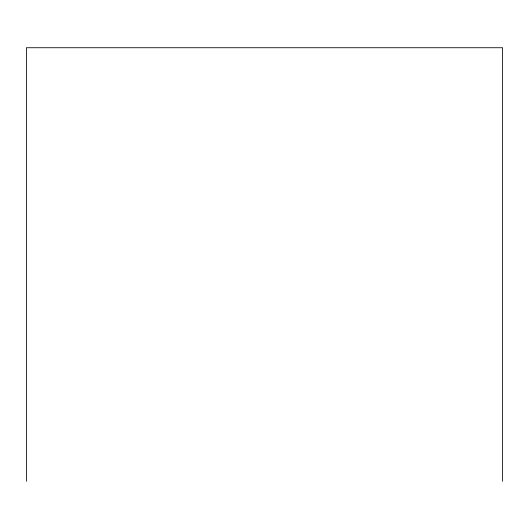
<?xml version="1.0" encoding="UTF-8"?>
<svg xmlns="http://www.w3.org/2000/svg" width="529" height="529" viewBox="0 0 529 529"><rect width="100%" height="100%" fill="white"/><g stroke="black" fill="none" stroke-linecap="round" stroke-linejoin="round"><path stroke-width="0.79" d="M502.55 481.271L502.55 47.729L26.45 47.729L26.45 481.271"/></g></svg>
